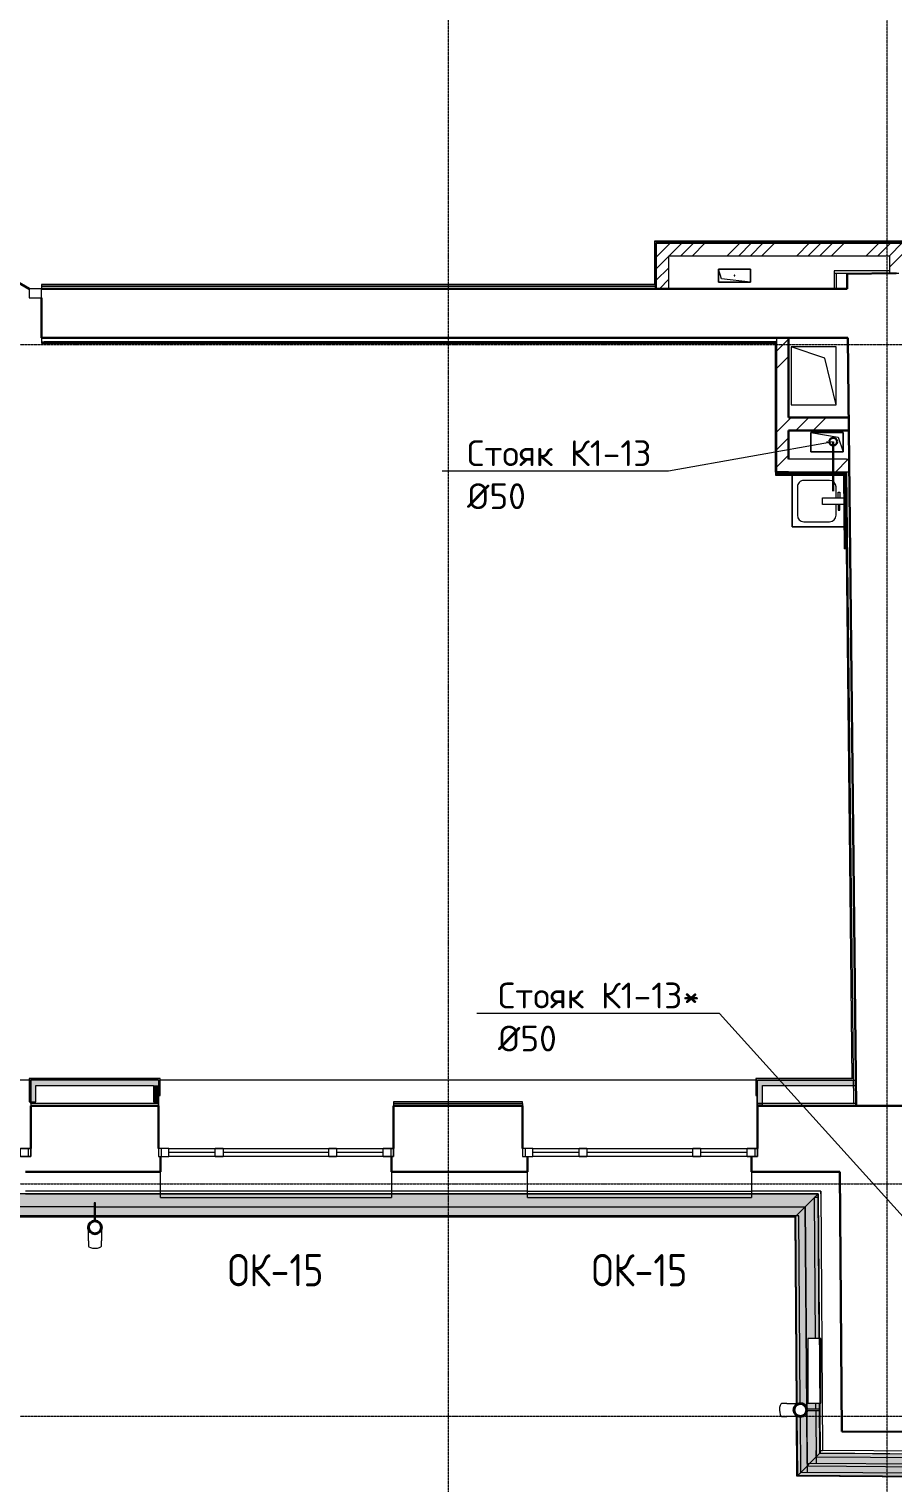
# Model space of a CAD drawing. Header units: millimetres. Extents: x -10178924 to 11692288, y -947381 to 58396.
# Drawn here: x 35201 to 41895, y -177114 to -165853 of the extents above; entities that cross this region are included whole.
import ezdxf
from ezdxf import colors
from ezdxf.entities.mleader import LeaderData, LeaderLine
from ezdxf.math import Vec2, Vec3

# ---------------------------------------------------------------- set-up
doc = ezdxf.new("R2010")
doc.units = ezdxf.units.MM
doc.linetypes.add('ADSK_Линия сетки', pattern=[25, 20, -2.5, 0, -2.5])
for name, color, linetype, lineweight in [('!К1', 32, 'Continuous', 30), ('_ Окна', 7, 'Continuous', 9), ('Выноски ВК', 7, 'Continuous', 0), ('Двери', 7, 'Continuous', 9), ('Марки окон', 7, 'Continuous', 20), ('Обобщенные модели', 7, 'Continuous', 18), ('Ограждение', 7, 'Continuous', 9), ('Окна', 7, 'Continuous', 9), ('Оси', 253, 'Continuous', 9), ('Перекрытие', 7, 'Continuous', 18), ('Сантехника', 7, 'Continuous', 18), ('Стены внутренние', 7, 'Continuous', 18), ('Стены наружные', 7, 'Continuous', 18), ('Стены несущие', 7, 'Continuous', 30), ('Стены отделка', 7, 'Continuous', 30), ('Стены штриховка', 7, 'Continuous', 9), ('ШТРИХОВКА', 252, 'Continuous', 15)]:
    doc.layers.add(name, color=color, linetype=linetype, lineweight=lineweight)
doc.styles.add('GOST Common_2', font='GOST_Common.ttf', dxfattribs={"width": 0.9, "height": 250})
doc.styles.add('PDF ISOCPEUR', font='isocpeur.ttf')
pattern_1 = [(45, (0, -123085.8), (-381.661, 381.661), []), (45, (134.94, -123085.8), (0, 763.322), []), (45, (-134.94, -123085.8), (0, 763.322), [])]

# ---------------------------------------------------------------- blocks, each defined once
blk = doc.blocks.new('Водосток - Тип 1 _карниз больше 490мм_-5298490-План 2-го этажа')
at = {"layer": 'Обобщенные модели', "lineweight": 9}
h = blk.add_hatch(dxfattribs=at)
h.set_pattern_fill('FP_10', color=256, style=0, pattern_type=2)
h.set_pattern_definition([(314.567, (392.8, 41336.54), (106.86455, 105.2614), [])])
h.paths.add_polyline_path([(76, 171), (76, 149), (86, 129), (103, 115), (125, 110), (149, 117), (164, 129), (174, 149), (174, 171), (164, 191), (147, 205), (125, 210), (103, 205), (86, 191)])
at = {"layer": 'Обобщенные модели'}
for p, q in [((75, 306), (75, 264)), ((175, 264), (175, 306)), ((75, 186), (75, 188)), ((75, 184), (75, 186)), ((175, 188), (175, 186)), ((175, 186), (175, 184)), ((120, 109), (120, 11)), ((130, 11), (130, 109))]:
    blk.add_line(p, q, dxfattribs=at)
at = {"layer": 'Обобщенные модели', "flags": 128}
for points in [[(75, 190), (75, 193), (75, 197), (75, 201), (75, 205), (75, 210), (75, 214), (75, 219), (75, 224), (75, 229), (75, 234), (75, 239), (75, 245), (75, 250), (75, 256), (75, 261), (75, 264)], [(175, 264), (175, 258), (175, 252), (175, 247), (175, 242), (175, 236), (175, 231), (175, 226), (175, 221), (175, 216), (175, 212), (175, 207), (175, 203), (175, 199), (175, 195), (175, 191), (175, 190)], [(75, 173), (75, 174), (75, 177), (75, 180), (75, 183), (75, 184)], [(175, 184), (175, 181), (175, 178), (175, 175), (175, 173)]]:
    blk.add_lwpolyline(points, dxfattribs=at)
at = {"layer": 'Обобщенные модели'}
for start, end in [(90, 270), (270, 90)]:
    blk.add_arc((125, 160), 52, start, end, dxfattribs=at)
at = {"layer": 'Обобщенные модели', "lineweight": 40}
for start, end in [(90, 270), (270, 90)]:
    blk.add_arc((125, 160), 50, start, end, dxfattribs=at)
at = {"layer": 'Обобщенные модели'}
for start_param, end_param in [(4.712389, 6.283185), (3.141593, 4.712389)]:
    blk.add_ellipse((125, 306), major_axis=(-50, 0), ratio=0.309017, start_param=start_param, end_param=end_param, dxfattribs=at)
blk = doc.blocks.new('GM_Отверстие прямоугольное _в плите_ - Отверстие-1433103-План 2-го этажа')
at = {"layer": 'Обобщенные модели'}
for p, q in [((175, 225), (-175, 225)), ((-175, 225), (-175, -225)), ((-175, 225), (-87.5, -137.5)), ((175, -225), (175, 225)), ((-175, -225), (175, -225)), ((-87.5, -137.5), (175, -225))]:
    blk.add_line(p, q, dxfattribs=at)
blk = doc.blocks.new('SND_2D_Раковина - 400х400-V5-План 2-го этажа')
at = {"layer": 'Сантехника'}
for p, q in [((-200, 220), (200, 220)), ((-200, -177), (-200, 220)), ((-200, 220), (-200, -177)), ((200, 220), (-200, 220)), ((-160, 130), (-160, -70)), ((110, 180), (-110, 180)), ((160, -70), (160, 130)), ((200, 220), (200, -177)), ((200, -177), (200, 220)), ((-25, -177), (-25, -15)), ((-25, -15), (25, -15)), ((25, -15), (25, -177)), ((-110, -120), (-25, -120)), ((-70, -135), (-70, -150)), ((-25, -135), (-70, -135)), ((-70, -150), (-25, -150)), ((25, -120), (110, -120)), ((25, -135), (70, -135)), ((70, -150), (25, -150)), ((70, -135), (70, -150))]:
    blk.add_line(p, q, dxfattribs=at)
for centre, start, end in [((-110, 130), 90, 180), ((110, 130), 360, 90), ((-110, -70), 180, 270), ((110, -70), 270, 360)]:
    blk.add_arc(centre, 50, start, end, dxfattribs=at)
blk = doc.blocks.new('GM_Отверстие прямоугольное _в плите_ - Отверстие-1400775-План 2-го этажа')
at = {"layer": 'Обобщенные модели'}
for p, q in [((-75, -125), (-75, 125)), ((-75, 125), (75, 125)), ((75, 125), (-75, 125)), ((-75, 125), (-75, -125)), ((-37.5, 87.5), (75, 125)), ((75, 125), (75, -125)), ((75, -125), (75, 125)), ((-75, -125), (-37.5, 87.5)), ((75, -125), (-75, -125)), ((-75, -125), (75, -125))]:
    blk.add_line(p, q, dxfattribs=at)
for start, end in [(360, 180), (180, 360), (60, 165), (300, 360), (195, 270)]:
    blk.add_arc((0, 0), 2.5, start, end, dxfattribs=at)
blk = doc.blocks.new('окно трехпол с фрамугой - 1800 и 1820х2300_h___нов_ ок15-2116658-План 2-го этажа')
at = {"layer": '_ Окна', "lineweight": 18}
for p, q in [((-910, 75), (-910, 135)), ((-910, 135), (-830, 135)), ((-830, 135), (-830, 75)), ((-470, 75), (-470, 135)), ((-470, 135), (-410, 135)), ((-410, 135), (-410, 75)), ((410, 75), (410, 135)), ((410, 135), (470, 135)), ((470, 135), (470, 75)), ((830, 135), (830, 75)), ((910, 135), (830, 135)), ((910, 75), (910, 135)), ((-830, 75), (-910, 75)), ((-410, 75), (-470, 75)), ((470, 75), (410, 75)), ((830, 75), (910, 75))]:
    blk.add_line(p, q, dxfattribs=at)
at = {"layer": '_ Окна'}
for p, q in [((-890, 75), (-890, 135)), ((890, 75), (890, 135)), ((-830, 105), (-470, 105)), ((-410, 105), (410, 105)), ((470, 105), (830, 105))]:
    blk.add_line(p, q, dxfattribs=at)
at = {"layer": 'Окна'}
for p, q in [((-910, 135), (-910, 75)), ((-830, 135), (-910, 135)), ((-830, 135), (-470, 135)), ((-410, 135), (-470, 135)), ((-410, 135), (410, 135)), ((470, 135), (410, 135)), ((470, 135), (830, 135)), ((910, 135), (830, 135)), ((910, 75), (910, 135)), ((-910, 75), (-830, 75)), ((-470, 75), (-830, 75)), ((-470, 75), (-410, 75)), ((410, 75), (-410, 75)), ((410, 75), (470, 75)), ((830, 75), (470, 75)), ((830, 75), (910, 75))]:
    blk.add_line(p, q, dxfattribs=at)
blk = doc.blocks.new('окно трехпол с фрамугой - 1800 и 1820х2300_h___нов_ ок15-2116367-План 2-го этажа')
at = {"layer": '_ Окна', "lineweight": 18}
for p, q in [((-910, 75), (-910, 135)), ((-910, 135), (-830, 135)), ((-830, 135), (-830, 75)), ((-470, 75), (-470, 135)), ((-470, 135), (-410, 135)), ((-410, 135), (-410, 75)), ((410, 75), (410, 135)), ((410, 135), (470, 135)), ((470, 135), (470, 75)), ((830, 135), (830, 75)), ((910, 135), (830, 135)), ((910, 75), (910, 135)), ((-830, 75), (-910, 75)), ((-410, 75), (-470, 75)), ((470, 75), (410, 75)), ((830, 75), (910, 75))]:
    blk.add_line(p, q, dxfattribs=at)
at = {"layer": '_ Окна'}
for p, q in [((-890, 75), (-890, 135)), ((890, 75), (890, 135)), ((-830, 105), (-470, 105)), ((-410, 105), (410, 105)), ((470, 105), (830, 105))]:
    blk.add_line(p, q, dxfattribs=at)
at = {"layer": 'Окна'}
for p, q in [((-910, 135), (-910, 75)), ((-830, 135), (-910, 135)), ((-830, 135), (-470, 135)), ((-410, 135), (-470, 135)), ((-410, 135), (410, 135)), ((470, 135), (410, 135)), ((470, 135), (830, 135)), ((910, 135), (830, 135)), ((910, 75), (910, 135)), ((-910, 75), (-830, 75)), ((-470, 75), (-830, 75)), ((-470, 75), (-410, 75)), ((410, 75), (-410, 75)), ((410, 75), (470, 75)), ((830, 75), (470, 75)), ((830, 75), (910, 75))]:
    blk.add_line(p, q, dxfattribs=at)
blk = doc.blocks.new('окно трехпол с фрамугой - 1800 и 1820х2300_h___нов_ ок15-2116654-План 2-го этажа')
at = {"layer": '_ Окна', "lineweight": 18}
for p, q in [((-910, 75), (-910, 135)), ((-910, 135), (-830, 135)), ((-830, 135), (-830, 75)), ((-470, 75), (-470, 135)), ((-470, 135), (-410, 135)), ((-410, 135), (-410, 75)), ((410, 75), (410, 135)), ((410, 135), (470, 135)), ((470, 135), (470, 75)), ((830, 135), (830, 75)), ((910, 135), (830, 135)), ((910, 75), (910, 135)), ((-830, 75), (-910, 75)), ((-410, 75), (-470, 75)), ((470, 75), (410, 75)), ((830, 75), (910, 75))]:
    blk.add_line(p, q, dxfattribs=at)
at = {"layer": '_ Окна'}
for p, q in [((-890, 75), (-890, 135)), ((890, 75), (890, 135)), ((-830, 105), (-470, 105)), ((-410, 105), (410, 105)), ((470, 105), (830, 105))]:
    blk.add_line(p, q, dxfattribs=at)
at = {"layer": 'Окна'}
for p, q in [((-910, 135), (-910, 75)), ((-830, 135), (-910, 135)), ((-830, 135), (-470, 135)), ((-410, 135), (-470, 135)), ((-410, 135), (410, 135)), ((470, 135), (410, 135)), ((470, 135), (830, 135)), ((910, 135), (830, 135)), ((910, 75), (910, 135)), ((-910, 75), (-830, 75)), ((-470, 75), (-830, 75)), ((-470, 75), (-410, 75)), ((410, 75), (-410, 75)), ((410, 75), (470, 75)), ((830, 75), (470, 75)), ((830, 75), (910, 75))]:
    blk.add_line(p, q, dxfattribs=at)
blk = doc.blocks.new('Дверь-Alumark_двупольная с глухим окном_S70 - 1400х2200 алюм ост Д30п-6129806-План 2-го этажа')
at = {"layer": 'Двери', "lineweight": 30}
for p, q in [((-480, 190), (312, 647)), ((730, 190), (475, 337))]:
    blk.add_line(p, q, dxfattribs=at)
at = {"layer": 'Двери'}
for p, q in [((-575, 190), (-575, 120)), ((-480, 190), (-575, 190)), ((-575, 120), (-480, 120)), ((-480, 120), (-480, 190)), ((730, 190), (730, 120)), ((825, 190), (730, 190)), ((730, 120), (825, 120)), ((825, 120), (825, 190))]:
    blk.add_line(p, q, dxfattribs=at)
blk = doc.blocks.new('Водосток - Тип 1 _карниз больше 490мм_-5162063-План 2-го этажа')
at = {"layer": 'Обобщенные модели'}
for p, q in [((75, 306), (75, 264)), ((175, 264), (175, 306)), ((120, 109), (120, -30)), ((130, -30), (130, 109)), ((120, -30), (130, -30))]:
    blk.add_line(p, q, dxfattribs=at)
at = {"layer": 'Обобщенные модели', "flags": 128}
for points in [[(75, 173), (75, 174), (75, 177), (75, 180), (75, 183), (75, 186), (75, 190), (75, 193), (75, 197), (75, 201), (75, 205), (75, 210), (75, 214), (75, 219), (75, 224), (75, 229), (75, 234), (75, 239), (75, 245), (75, 250), (75, 256), (75, 261), (75, 264)], [(175, 264), (175, 258), (175, 252), (175, 247), (175, 242), (175, 236), (175, 231), (175, 226), (175, 221), (175, 216), (175, 212), (175, 207), (175, 203), (175, 199), (175, 195), (175, 191), (175, 188), (175, 184), (175, 181), (175, 178), (175, 175), (175, 173)]]:
    blk.add_lwpolyline(points, dxfattribs=at)
at = {"layer": 'Обобщенные модели'}
for start, end in [(90, 270), (270, 90)]:
    blk.add_arc((125, 160), 52, start, end, dxfattribs=at)
at = {"layer": 'Обобщенные модели', "lineweight": 40}
for start, end in [(90, 270), (270, 90)]:
    blk.add_arc((125, 160), 50, start, end, dxfattribs=at)
at = {"layer": 'Обобщенные модели'}
for start_param, end_param in [(4.712389, 6.283185), (3.141593, 4.712389)]:
    blk.add_ellipse((125, 306), major_axis=(-50, 0), ratio=0.309017, start_param=start_param, end_param=end_param, dxfattribs=at)
blk = doc.blocks.new('Ограждение - Ограждение-4657787-План 2-го этажа')
at = {"layer": 'Ограждение', "true_color": 0x373f43, "transparency": 33554432}
for points in [[(39966, 1539), (41136, 1539), (41314, 1717), (33090, 1717), (33090, 1698), (32690, 1698), (32690, 1717), (30780, 1717), (30780, 1539), (35706, 1539), (35707, 1648), (35716, 1648), (35716, 1539), (38919, 1539)], [(41152, -470), (41329, -291), (41326, 96), (41235, 96), (41235, 596), (41322, 596), (41314, 1717), (41136, 1539), (41147, 85), (41166, 94), (41189, 94), (41211, 83), (41224, 66), (41229, 43), (41224, 21), (41209, 3), (41189, -7), (41166, -7), (41148, 1), (41150, -233)], [(43369, -485), (43370, -356), (43191, -354), (43191, -305), (41329, -292), (41152, -470), (43191, -484)], [(43369, -485), (43370, -481), (41156, -466), (41153, -470), (43341, -485)]]:
    blk.add_hatch(color=149, dxfattribs=at).paths.add_polyline_path(points)
h = blk.add_hatch(color=149, dxfattribs=at)
h.paths.add_polyline_path([(39966, 1538), (41136, 1539), (41140, 1543), (35716, 1543), (35716, 1538), (38919, 1538)])
h.paths.add_polyline_path([(35647, 1538), (35706, 1539), (35706, 1543), (30780, 1543), (30780, 1538), (35516, 1538)])
h = blk.add_hatch(color=149, dxfattribs=at)
h.paths.add_polyline_path([(41151, -470), (41156, -465), (41152, 0), (41148, 1), (41151, -470)])
h.paths.add_polyline_path([(41147, 85), (41151, 87), (41140, 1543), (41136, 1538), (41147, 92)])
h = blk.add_hatch(color=149, dxfattribs=at)
h.paths.add_polyline_path([(41329, -292), (41330, -291), (41329, -291)])
h.paths.add_polyline_path([(41322, 596), (41323, 596), (41319, 970)])
at = {"layer": 'Ограждение'}
for p, q in [((41314, 1717), (33090, 1717)), ((41314, 1717), (33090, 1717)), ((36218, 1718), (38009, 1718)), ((38009, 1718), (36218, 1718)), ((39063, 1718), (40799, 1718)), ((40799, 1718), (39063, 1718)), ((41136, 1539), (41314, 1717)), ((41314, 1717), (41138, 1540)), ((41314, 1717), (41315, 1718)), ((41322, 596), (41314, 1717)), ((41322, 596), (41314, 1717)), ((35707, 1544), (30780, 1544)), ((35707, 1543), (30780, 1543)), ((35707, 1542), (30780, 1542)), ((35707, 1542), (30780, 1542)), ((35707, 1540), (30780, 1540)), ((35707, 1540), (30780, 1540)), ((35707, 1540), (30780, 1540)), ((35707, 1540), (30780, 1540)), ((35707, 1539), (30780, 1539)), ((35707, 1538), (30780, 1538)), ((41142, 1544), (35716, 1544)), ((41140, 1543), (35716, 1543)), ((41140, 1542), (35716, 1542)), ((41140, 1542), (35716, 1542)), ((41138, 1540), (35716, 1540)), ((41138, 1540), (35716, 1540)), ((41138, 1540), (35716, 1540)), ((41137, 1540), (35716, 1540)), ((41136, 1539), (35716, 1539)), ((41136, 1538), (35716, 1538)), ((41137, 1540), (41136, 1538)), ((41136, 1539), (41138, 1540)), ((41138, 1540), (41136, 1539)), ((41147, 85), (41136, 1539)), ((41147, 85), (41136, 1538)), ((41148, 86), (41137, 1540)), ((41138, 1540), (41142, 1544)), ((41140, 1543), (41138, 1540)), ((41138, 1540), (41140, 1543)), ((41140, 1543), (41138, 1540)), ((41138, 1540), (41140, 1542)), ((41140, 1542), (41138, 1540)), ((41138, 1540), (41138, 1540)), ((41149, 86), (41138, 1540)), ((41149, 86), (41138, 1540)), ((41149, 86), (41138, 1540)), ((41142, 1544), (41140, 1543)), ((41151, 87), (41140, 1543)), ((41140, 1542), (41140, 1542)), ((41151, 87), (41140, 1542)), ((41151, 87), (41140, 1542)), ((41153, 88), (41142, 1544)), ((41151, -470), (41148, 1)), ((41152, -470), (41148, 1)), ((41153, -468), (41149, 1)), ((41153, -469), (41149, 1)), ((41153, -469), (41149, 1)), ((41153, -468), (41150, 1)), ((41329, -292), (41326, 96)), ((41329, -292), (41326, 96)), ((41155, -466), (41151, 0)), ((41155, -466), (41152, 0)), ((41156, -466), (41152, 0)), ((41157, -465), (41153, -1)), ((41152, -470), (41329, -292)), ((41329, -292), (41153, -468)), ((41329, -292), (41330, -291)), ((43191, -305), (41329, -292)), ((43191, -305), (41329, -292)), ((41330, -271), (41330, -291)), ((41153, -469), (41151, -470)), ((43369, -485), (41151, -470)), ((41152, -470), (41153, -468)), ((41153, -468), (41152, -470)), ((43369, -485), (41152, -470)), ((41153, -468), (41157, -465)), ((41156, -466), (41153, -468)), ((41153, -468), (41155, -466)), ((41155, -466), (41153, -468)), ((41153, -468), (41156, -466)), ((41156, -466), (41153, -468)), ((41153, -469), (41153, -468)), ((43369, -484), (41153, -468)), ((43369, -484), (41153, -468)), ((43369, -484), (41153, -469)), ((43369, -484), (41153, -469)), ((41155, -466), (41155, -466)), ((43370, -482), (41155, -466)), ((43370, -482), (41155, -466)), ((41157, -465), (41156, -466)), ((43370, -481), (41156, -466)), ((43370, -480), (41157, -465))]:
    blk.add_line(p, q, dxfattribs=at)
blk = doc.blocks.new('GM_Отверстие прямоугольное _в плите_ - Отверстие-3906246-План 2-го этажа')
at = {"layer": 'Обобщенные модели'}
for p, q in [((-50, -125), (-50, 125)), ((-50, 125), (50, 125)), ((50, 125), (-50, 125)), ((-50, 125), (-50, -125)), ((-25, 100), (50, 125)), ((50, 125), (50, -125)), ((50, -125), (50, 125)), ((-50, -125), (-25, 100)), ((50, -125), (-50, -125)), ((-50, -125), (50, -125))]:
    blk.add_line(p, q, dxfattribs=at)
for start, end in [(360, 180), (180, 360), (60, 165), (300, 360), (195, 270)]:
    blk.add_arc((0, 0), 2.5, start, end, dxfattribs=at)
blk = doc.blocks.new('2 этаж')
h = blk.add_hatch()
h.set_pattern_fill('ANSI34', color=256, scale=20)
h.set_pattern_definition([(45, (0, -123085.82), (-269.4077, 269.4077), []), (45, (89.8, -123085.82), (-269.4077, 269.4077), []), (45, (179.6, -123085.82), (-269.4077, 269.4077), []), (45, (269.4, -123085.82), (-269.4077, 269.4077), [])])
h.paths.add_polyline_path([(41850, -114002), (40058, -114002), (40058, -114358), (40158, -114358), (40158, -114102), (41850, -114102)])
h.paths.add_polyline_path([(41971, -114002), (41850, -114002), (41850, -114102), (41871, -114102), (41871, -114238), (41971, -114237)])
at = {"layer": 'Стены внутренние', "lineweight": 9}
h = blk.add_hatch(dxfattribs=at)
h.set_pattern_fill('FP_1', color=256, style=0, pattern_type=2)
h.set_pattern_definition(pattern_1)
h.paths.add_polyline_path([(41556, -115778), (41555, -115678), (41086, -115678), (41086, -114738), (40996, -114738), (40996, -115778)])
h = blk.add_hatch(dxfattribs=at)
h.set_pattern_fill('FP_1', color=256, style=0, pattern_type=2)
h.set_pattern_definition(pattern_1)
h.paths.add_polyline_path([(41086, -115456), (41545, -115456), (41545, -115356), (41086, -115356)])
at = {"layer": 'Стены внутренние'}
for points in [[(35254, -120656), (35254, -120488), (35214, -120488), (35214, -120656)], [(36204, -120528), (36204, -120488), (35254, -120488), (35254, -120528), (36164, -120528)], [(40884, -120678), (40884, -120488), (40844, -120488), (40844, -120678)], [(41608, -120528), (41607, -120488), (40884, -120488), (40884, -120528), (41536, -120528)], [(36164, -120656), (36204, -120656), (36204, -120528), (36164, -120528)]]:
    blk.add_hatch(color=256, dxfattribs=at).paths.add_polyline_path(points)
at = {"layer": 'Оси', "color": 252, "linetype": 'ADSK_Линия сетки'}
for p, q in [((41850, -128115), (41850, -102881)), ((38450, -128459), (38450, -103225)), ((-10115, -114791), (56005, -114791)), ((-10115, -121291), (42696, -121291)), ((-10115, -123091), (50212, -123091))]:
    blk.add_line(p, q, dxfattribs=at)
at = {"layer": 'Перекрытие'}
for p, q in [((35202, -120488), (33129, -120488)), ((40832, -120488), (36216, -120488)), ((35214, -120668), (35214, -120656)), ((36204, -120656), (36204, -120688)), ((39024, -120668), (39024, -120688)), ((40843, -121018), (40843, -120608))]:
    blk.add_line(p, q, dxfattribs=at)
at = {"layer": 'Стены наружные'}
for p, q in [((38009, -121348), (36219, -121348)), ((36219, -121368), (36219, -121348)), ((36219, -121398), (36219, -121369)), ((38009, -121369), (38009, -121398)), ((39064, -121348), (40799, -121348)), ((39064, -121368), (39064, -121348)), ((39064, -121398), (39064, -121369)), ((40799, -121369), (40799, -121398)), ((35707, -121468), (30780, -121468)), ((35716, -121468), (41215, -121468)), ((36219, -121398), (38009, -121398)), ((39064, -121398), (40799, -121398)), ((41227, -123033), (41215, -121468)), ((41215, -121468), (41227, -123033)), ((41314, -121398), (41285, -121398)), ((41314, -121398), (41285, -121398)), ((41285, -121398), (41293, -122490)), ((35707, -121538), (30780, -121538)), ((41166, -121538), (35716, -121538)), ((41177, -122991), (41166, -121538)), ((41231, -123456), (41227, -123051)), ((41227, -123051), (41231, -123526)), ((41297, -123036), (41297, -122990)), ((41297, -123046), (41301, -123457)), ((41181, -123526), (41178, -123093)), ((41299, -123407), (41300, -123357)), ((43191, -123420), (41300, -123407)), ((43370, -123541), (41181, -123526)), ((43370, -123471), (41231, -123456)), ((41231, -123476), (43370, -123491))]:
    blk.add_line(p, q, dxfattribs=at)
at = {"layer": 'Стены несущие'}
for p, q in [((40058, -114002), (40058, -114358)), ((41971, -114002), (40058, -114002)), ((41919, -114238), (41539, -114242)), ((41539, -114242), (41540, -114358)), ((41540, -114358), (35297, -114358)), ((35317, -114358), (41438, -114358)), ((35297, -114428), (35297, -114738)), ((35297, -114738), (41544, -114738)), ((41086, -115356), (41086, -114738)), ((41544, -114738), (41610, -120692)), ((40996, -114768), (40986, -114768)), ((40986, -114768), (40986, -115778)), ((41552, -115356), (41086, -115356)), ((41086, -115456), (41553, -115456)), ((41086, -115678), (41086, -115456)), ((40984, -115778), (41086, -115778)), ((35214, -120688), (35214, -121018)), ((36204, -120688), (35214, -120688)), ((36204, -121018), (36204, -120688)), ((38024, -120688), (38024, -121018)), ((39024, -120688), (38024, -120688)), ((39024, -121018), (39024, -120688)), ((40844, -120688), (40844, -121018)), ((41990, -120688), (40844, -120688)), ((36219, -121198), (36219, -121078)), ((38009, -121078), (38009, -121198)), ((39064, -121198), (39064, -121078)), ((40799, -121078), (40799, -121198)), ((36219, -121198), (35174, -121198)), ((39064, -121198), (38009, -121198)), ((41483, -121198), (40799, -121198)), ((41483, -121198), (41499, -123208)), ((41499, -123208), (49308, -123263))]:
    blk.add_line(p, q, dxfattribs=at)
at = {"layer": 'Стены отделка', "lineweight": 9}
for p, q in [((40046, -113992), (40046, -114326)), ((41983, -113990), (40048, -113990)), ((40158, -114102), (41871, -114102)), ((40158, -114358), (40158, -114102)), ((41871, -114238), (41871, -114102)), ((41871, -114218), (41438, -114218)), ((41438, -114218), (41438, -114358)), ((41438, -114238), (41941, -114238)), ((41458, -114358), (41458, -114238)), ((35297, -114326), (35297, -114358)), ((40046, -114326), (35297, -114326)), ((35297, -114338), (40058, -114338)), ((35297, -114358), (35317, -114358)), ((35297, -114738), (35297, -114780)), ((40996, -115778), (40996, -114738)), ((41545, -114737), (41525, -114737)), ((41525, -114737), (41525, -114738)), ((41609, -120667), (41545, -114737)), ((35297, -114780), (40984, -114780)), ((40986, -114768), (35317, -114768)), ((40984, -114780), (40984, -115798)), ((41535, -115678), (41086, -115678)), ((40984, -115803), (41512, -115803)), ((41556, -115778), (41086, -115778)), ((41512, -115803), (41518, -116373)), ((41536, -115778), (41589, -120668)), ((41543, -116403), (41536, -115778)), ((41543, -116373), (41518, -116373)), ((41531, -116373), (41575, -120476)), ((35202, -120478), (35202, -120656)), ((36214, -120476), (35204, -120476)), ((36204, -120488), (35214, -120488)), ((35214, -120488), (35214, -120656)), ((36204, -120488), (36204, -120656)), ((36216, -120608), (36216, -120478)), ((40832, -120478), (40832, -120608)), ((41575, -120476), (40834, -120476)), ((40844, -120688), (40844, -120488)), ((40844, -120488), (41607, -120488)), ((35254, -120528), (36164, -120528)), ((35254, -120656), (35254, -120528)), ((36164, -120528), (36164, -120656)), ((40884, -120528), (41608, -120528)), ((40884, -120678), (40884, -120528)), ((35202, -120656), (35254, -120656)), ((36204, -120668), (35214, -120668)), ((35214, -120668), (35214, -120688)), ((36164, -120656), (36204, -120656)), ((36204, -120608), (36216, -120608)), ((36204, -120688), (36204, -120668)), ((36204, -120688), (36204, -120688)), ((38024, -120656), (38024, -120688)), ((39024, -120656), (38024, -120656)), ((39023, -120668), (39024, -120668)), ((39024, -120668), (39024, -120656)), ((39024, -120688), (39024, -120688)), ((40832, -120608), (40844, -120608)), ((41610, -120668), (40844, -120668)), ((40844, -120678), (40884, -120678)), ((41589, -120668), (41609, -120667)), ((41610, -120688), (41610, -120668)), ((36219, -121198), (36219, -121198)), ((36219, -121348), (36219, -121198)), ((38009, -121198), (38009, -121368)), ((39064, -121198), (39064, -121198)), ((39064, -121348), (39064, -121198)), ((40799, -121198), (40799, -121368)), ((36219, -121348), (35174, -121348)), ((35174, -121368), (36219, -121368)), ((39064, -121348), (38009, -121348)), ((38009, -121368), (39064, -121368)), ((41335, -121348), (40799, -121348)), ((40799, -121368), (41315, -121368)), ((41315, -121368), (41330, -123377)), ((41335, -121368), (41335, -121348)), ((41335, -121348), (41350, -123357)), ((41335, -122490), (41235, -122490)), ((41235, -122490), (41235, -122990)), ((41335, -122990), (41335, -122490)), ((41235, -122990), (41335, -122990)), ((41330, -123377), (49480, -123434)), ((49459, -123414), (41350, -123357))]:
    blk.add_line(p, q, dxfattribs=at)
at = {"layer": 'Стены штриховка'}
for p, q in [((40048, -113990), (40046, -113990)), ((40046, -113990), (40046, -113992)), ((41981, -113992), (40046, -113992)), ((40048, -113992), (40048, -114328)), ((40058, -114004), (40058, -114002)), ((40058, -114002), (40060, -114002)), ((40048, -114328), (35297, -114328)), ((35297, -114768), (35317, -114768)), ((35297, -114778), (40986, -114778)), ((41535, -115678), (41555, -115678)), ((40984, -115778), (40984, -115803)), ((41526, -115788), (40984, -115788)), ((41520, -115794), (40984, -115794)), ((41527, -116373), (41520, -115794)), ((41533, -116373), (41526, -115788)), ((41533, -116373), (41577, -120478)), ((35204, -120476), (35202, -120476)), ((35202, -120476), (35202, -120478)), ((36216, -120478), (35202, -120478)), ((35204, -120476), (35204, -120656)), ((36216, -120476), (36214, -120476)), ((36214, -120476), (36214, -120608)), ((36216, -120478), (36216, -120476)), ((40834, -120476), (40832, -120476)), ((40832, -120476), (40832, -120478)), ((41577, -120478), (40832, -120478)), ((40834, -120476), (40834, -120608)), ((39024, -120658), (38024, -120658)), ((38024, -120668), (39023, -120668)), ((41330, -123357), (41350, -123357))]:
    blk.add_line(p, q, dxfattribs=at)
at = {"layer": 'Двери'}
blk.add_blockref('Дверь-Alumark_двупольная с глухим окном_S70 - 1400х2200 алюм ост Д30п-6129806-План 2-го этажа', (34472, -114548), dxfattribs=at)
at = {"layer": 'Обобщенные модели'}
for name, p, rotation in [('GM_Отверстие прямоугольное _в плите_ - Отверстие-3906246-План 2-го этажа', (40667, -114256), 90), ('GM_Отверстие прямоугольное _в плите_ - Отверстие-1433103-План 2-го этажа', (41280, -115033), 180), ('GM_Отверстие прямоугольное _в плите_ - Отверстие-1400775-План 2-го этажа', (41384, -115546), 270), ('Водосток - Тип 1 _карниз больше 490мм_-5162063-План 2-го этажа', (35836, -121468), 180), ('Водосток - Тип 1 _карниз больше 490мм_-5298490-План 2-го этажа', (41338, -123166), 90.43334442127687)]:
    blk.add_blockref(name, p, dxfattribs=dict(at, rotation=rotation))
at = {"layer": 'Ограждение'}
blk.add_blockref('Ограждение - Ограждение-4657787-План 2-го этажа', (0, -123086), dxfattribs=at)
at = {"layer": 'Окна', "rotation": 180}
for name, p in [('окно трехпол с фрамугой - 1800 и 1820х2300_h___нов_ ок15-2116654-План 2-го этажа', (34304, -120943)), ('окно трехпол с фрамугой - 1800 и 1820х2300_h___нов_ ок15-2116367-План 2-го этажа', (37114, -120943)), ('окно трехпол с фрамугой - 1800 и 1820х2300_h___нов_ ок15-2116658-План 2-го этажа', (39934, -120943))]:
    blk.add_blockref(name, p, dxfattribs=at)
at = {"layer": 'Сантехника', "rotation": 90}
blk.add_blockref('SND_2D_Раковина - 400х400-V5-План 2-го этажа', (41334, -116003), dxfattribs=at)
at = {"layer": 'Марки окон', "lineweight": 9, "char_height": 250, "width": 797.4, "attachment_point": 5, "line_spacing_factor": 1.022766, "style": 'GOST Common_2'}
for insert in [(37111, -121960), (39931, -121960)]:
    blk.add_mtext('\\pxqc,t1.8,3.6,5.4,7.2,9,10.8,12.6,14.4,16.2,18,19.8,21.6,23.4,25.2,27,28.8,30.6,32.4,34.2,36,37.8,39.6,41.4,43.2,45,46.8,48.6,50.4,52.2,54,55.8,57.6;{ОК-15}', dxfattribs=dict(at, insert=insert))
blk = doc.blocks.new('_None')

msp = doc.modelspace()

# ---------------------------------------------------------------- linework, layer by layer
at = {"layer": '!К1'}
msp.add_lwpolyline([(41431.9, -169049.5), (41431.9, -169431.8)], dxfattribs=at)
msp.add_circle((41431.9, -169049.5), 30, dxfattribs=at)

# ---------------------------------------------------------------- block references
at = {"layer": 'ШТРИХОВКА'}
msp.add_blockref('2 этаж', (0, -53506.6), dxfattribs=at)

# ---------------------------------------------------------------- leaders
at = {"layer": 'Выноски ВК', "ltscale": 50}
ml = msp.add_multileader_mtext('Standard', dxfattribs=at)
ml.set_content('Стояк К1-13 ^J%%C50', color=256, style='PDF ISOCPEUR')
ml.set_leader_properties(color=256, linetype='ByLayer', lineweight=-1)
ml.set_arrow_properties(name='NONE')
ml.build(insert=Vec2(0, 0))
ml.multileader.update_dxf_attribs({"text_left_attachment_type": 6, "text_right_attachment_type": 6, "dogleg_length": 100, "arrow_head_size": 300})
ctx = ml.context
ctx.base_point, ctx.char_height, ctx.arrow_head_size, ctx.landing_gap_size, ctx.plane_origin = Vec3(38594.6, -169278.2), 200, 300, 0, Vec3(34187.6, -165337.3)
ctx.left_attachment, ctx.right_attachment = 6, 6
notes = []
notes.append((ctx, [(1, (1, 1, 0), (40154.6, -169278.2), (-1, 0), 100, [(1, [(41431.9, -169049.5)], 0, [])])]))
ctx.mtext.insert, ctx.mtext.flow_direction = Vec3(38594.6, -169038.2), 5
ml = msp.add_multileader_mtext('Standard', dxfattribs=at)
ml.set_content('Стояк К1-13* ^J%%C50', color=256, style='PDF ISOCPEUR')
ml.set_leader_properties(color=256, linetype='ByLayer', lineweight=-1)
ml.set_arrow_properties(name='NONE')
ml.build(insert=Vec2(0, 0))
ml.multileader.update_dxf_attribs({"text_left_attachment_type": 6, "text_right_attachment_type": 6, "dogleg_length": 100, "arrow_head_size": 300})
ctx = ml.context
ctx.base_point, ctx.char_height, ctx.arrow_head_size, ctx.landing_gap_size, ctx.plane_origin = Vec3(38834.1, -173478.7), 200, 300, 0, Vec3(34874.5, -171501.6)
ctx.left_attachment, ctx.right_attachment = 6, 6
notes.append((ctx, [(1, (1, 1, 0), (40551.7, -173478.7), (-1, 0), 100, [(1, [(42118.8, -175213.8)], 0, [])])]))
ctx.mtext.insert, ctx.mtext.flow_direction = Vec3(38834.1, -173238.7), 5
for ctx, leaders in notes:
    for number, flags, end, landing, length, lines in leaders:
        leader = LeaderData()
        leader.index, (leader.has_last_leader_line, leader.has_dogleg_vector, leader.attachment_direction) = number, flags
        leader.last_leader_point, leader.dogleg_vector, leader.dogleg_length = Vec3(end), Vec3(landing), length
        for number, points, colour, breaks in lines:
            line = LeaderLine()
            line.index, line.vertices, line.color, line.breaks = number, Vec3.list(points), colors.encode_raw_color(colour), breaks
            leader.lines.append(line)
        ctx.leaders.append(leader)

doc.saveas('drawing.dxf')
